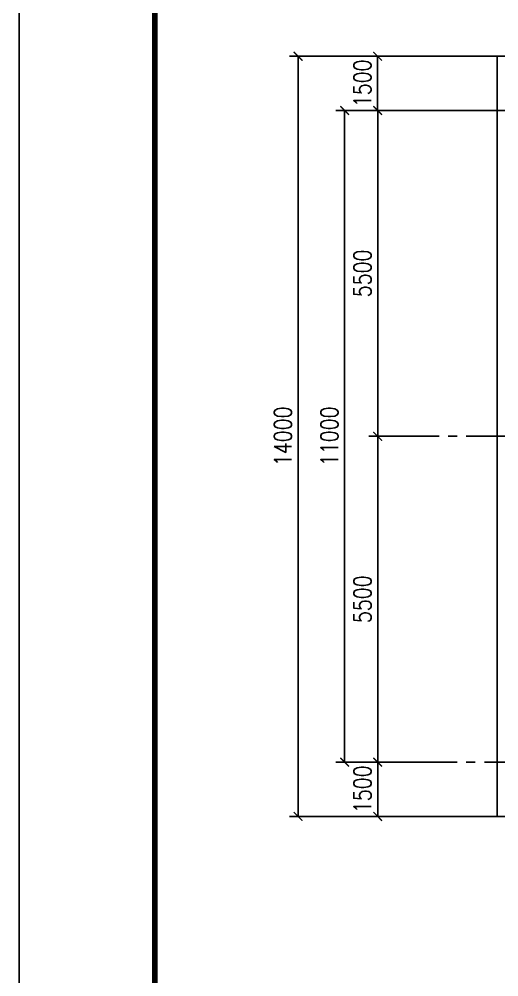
# Model space of a CAD drawing. Extents: x 1427168 to 1936200, y 1176778 to 1377202.
# Drawn here: x 1547701 to 1560957, y 1307018 to 1333474 of the extents above; entities that cross this region are included whole.
import ezdxf

# ---------------------------------------------------------------- set-up
doc = ezdxf.new("R2010")
doc.units = 0
doc.header["$LTSCALE"] = 1000
doc.header["$MEASUREMENT"] = 0
doc.linetypes.add('CENTER', pattern=[2, 1.25, -0.25, 0.25, -0.25])
doc.linetypes.add('DOTE', pattern=[2.42, 2, -0.2, 0.02, -0.2])
doc.layers.get('0').update_dxf_attribs({"linetype": 'CONTINUOUS'})
doc.layers.get('DEFPOINTS').update_dxf_attribs({"linetype": 'CONTINUOUS'})
for name, color, linetype in [('01粗实线层', 7, 'CONTINUOUS'), ('DOTE', 1, 'DOTE'), ('PUB_TITLE', 4, 'CONTINUOUS')]:
    doc.layers.add(name, color=color, linetype=linetype)
doc.styles.add('TH_GBDIM', font='romans.shx', dxfattribs={"width": 0.8, "bigfont": 'gbcbig.shx'})
doc.dimstyles.new('TH_GBDIM', dxfattribs={"dimscale": 120, "dimtxt": 4, "dimasz": 2, "dimexe": 2, "dimexo": 0, "dimgap": 1.5, "dimtad": 1, "dimdec": 0, "dimzin": 0, "dimtxsty": 'TH_GBDIM', "dimblk": 'ARCHTICK', "dimcen": 2.5, "dimclrd": 130, "dimclre": 130, "dimclrt": 3, "dimazin": 3, "dimtfac": 0.714286, "dimtdec": 0, "dimtmove": 0, "dimatfit": 3, "dimtzin": 0})

# ---------------------------------------------------------------- blocks, each defined once
blk = doc.blocks.new('_ARCHTICK')
at = {"color": 0, "linetype": 'BYBLOCK', "const_width": 0.15}
blk.add_lwpolyline([(-0.5, -0.5), (0.5, 0.5)], dxfattribs=at)
blk = doc.blocks.new('*D385')
at = {"layer": '01粗实线层', "color": 130}
for p, q in [((1561157, 1330950), (1556455, 1330950)), ((1556695, 1312950), (1556695, 1330950)), ((1558557, 1312950), (1556455, 1312950))]:
    blk.add_line(p, q, dxfattribs=at)
at = {"layer": 'DEFPOINTS', "color": 0}
for p in [(1556695, 1330950), (1561157, 1330950), (1558557, 1312950)]:
    blk.add_point(p, dxfattribs=at)
at = {"layer": '01粗实线层', "color": 130, "xscale": 240, "yscale": 240, "zscale": 240}
for p, rotation in [((1556695, 1330950), 90), ((1556695, 1312950), 270)]:
    blk.add_blockref('_ARCHTICK', p, dxfattribs=dict(at, rotation=rotation))
at = {"layer": '01粗实线层', "color": 3, "insert": (1556275, 1321950), "char_height": 480, "attachment_point": 5, "rotation": 90, "style": 'TH_GBDIM'}
blk.add_mtext('{11000}{}{}', dxfattribs=at)
blk = doc.blocks.new('*D386')
at = {"layer": '01粗实线层', "color": 130}
for p, q in [((1560907, 1332450), (1557367, 1332450)), ((1557607, 1330950), (1557607, 1332450)), ((1558557, 1330950), (1557367, 1330950))]:
    blk.add_line(p, q, dxfattribs=at)
at = {"layer": 'DEFPOINTS', "color": 0}
for p in [(1557607, 1332450), (1560907, 1332450), (1558557, 1330950)]:
    blk.add_point(p, dxfattribs=at)
at = {"layer": '01粗实线层', "color": 130, "xscale": 240, "yscale": 240, "zscale": 240}
for p, rotation in [((1557607, 1332450), 90), ((1557607, 1330950), 270)]:
    blk.add_blockref('_ARCHTICK', p, dxfattribs=dict(at, rotation=rotation))
at = {"layer": '01粗实线层', "color": 3, "insert": (1557187, 1331700), "char_height": 480, "attachment_point": 5, "rotation": 90, "style": 'TH_GBDIM'}
blk.add_mtext('1500', dxfattribs=at)
blk = doc.blocks.new('*D387')
at = {"layer": '01粗实线层', "color": 130}
for p, q in [((1558557, 1312950), (1557369, 1312950)), ((1557609, 1311450), (1557609, 1312950)), ((1560907, 1311450), (1557369, 1311450))]:
    blk.add_line(p, q, dxfattribs=at)
at = {"layer": 'DEFPOINTS', "color": 0}
for p in [(1557609, 1312950), (1558557, 1312950), (1560907, 1311450)]:
    blk.add_point(p, dxfattribs=at)
at = {"layer": '01粗实线层', "color": 130, "xscale": 240, "yscale": 240, "zscale": 240}
for p, rotation in [((1557609, 1312950), 90), ((1557609, 1311450), 270)]:
    blk.add_blockref('_ARCHTICK', p, dxfattribs=dict(at, rotation=rotation))
at = {"layer": '01粗实线层', "color": 3, "insert": (1557189, 1312200), "char_height": 480, "attachment_point": 5, "rotation": 90, "style": 'TH_GBDIM'}
blk.add_mtext('1500', dxfattribs=at)
blk = doc.blocks.new('*D388')
at = {"layer": '01粗实线层', "color": 130}
for p, q in [((1558557, 1321950), (1557369, 1321950)), ((1557609, 1321950), (1557609, 1312950)), ((1558557, 1312950), (1557369, 1312950))]:
    blk.add_line(p, q, dxfattribs=at)
at = {"layer": 'DEFPOINTS', "color": 0}
for p in [(1558557, 1321950), (1557609, 1312950), (1558557, 1312950)]:
    blk.add_point(p, dxfattribs=at)
at = {"layer": '01粗实线层', "color": 130, "xscale": 240, "yscale": 240, "zscale": 240}
for p, rotation in [((1557609, 1321950), 90), ((1557609, 1312950), 270)]:
    blk.add_blockref('_ARCHTICK', p, dxfattribs=dict(at, rotation=rotation))
at = {"layer": '01粗实线层', "color": 3, "insert": (1557189, 1317450), "char_height": 480, "attachment_point": 5, "rotation": 90, "style": 'TH_GBDIM'}
blk.add_mtext('{5500}{}{}', dxfattribs=at)
blk = doc.blocks.new('*D393')
at = {"color": 130}
for p, q in [((1559256, 1332450), (1555170, 1332450)), ((1555410, 1332450), (1555410, 1311450)), ((1559493, 1311450), (1555170, 1311450))]:
    blk.add_line(p, q, dxfattribs=at)
at = {"layer": 'DEFPOINTS', "color": 0}
for p in [(1559256, 1332450), (1555410, 1311450), (1559493, 1311450)]:
    blk.add_point(p, dxfattribs=at)
at = {"color": 130, "xscale": 240, "yscale": 240, "zscale": 240}
for p, rotation in [((1555410, 1332450), 90), ((1555410, 1311450), 270)]:
    blk.add_blockref('_ARCHTICK', p, dxfattribs=dict(at, rotation=rotation))
at = {"color": 3, "insert": (1554990, 1321950), "char_height": 480, "attachment_point": 5, "rotation": 90, "style": 'TH_GBDIM'}
blk.add_mtext('{14000}{}{}', dxfattribs=at)
blk = doc.blocks.new('*D403')
at = {"layer": '01粗实线层', "color": 130}
for p, q in [((1561157, 1330950), (1557369, 1330950)), ((1557609, 1321950), (1557609, 1330950)), ((1558557, 1321950), (1557369, 1321950))]:
    blk.add_line(p, q, dxfattribs=at)
at = {"layer": 'DEFPOINTS', "color": 0}
for p in [(1557609, 1330950), (1561157, 1330950), (1558557, 1321950)]:
    blk.add_point(p, dxfattribs=at)
at = {"layer": '01粗实线层', "color": 130, "xscale": 240, "yscale": 240, "zscale": 240}
for p, rotation in [((1557609, 1330950), 90), ((1557609, 1321950), 270)]:
    blk.add_blockref('_ARCHTICK', p, dxfattribs=dict(at, rotation=rotation))
at = {"layer": '01粗实线层', "color": 3, "insert": (1557189, 1326450), "char_height": 480, "attachment_point": 5, "rotation": 90, "style": 'TH_GBDIM'}
blk.add_mtext('{5500}{}{}', dxfattribs=at)

msp = doc.modelspace()

# ---------------------------------------------------------------- linework, layer by layer
at = {"layer": '01粗实线层', "color": 0}
for p, q in [((1560907.4, 1332450.3), (1560907.4, 1311450.3)), ((1615907.4, 1332450.3), (1560907.4, 1332450.3)), ((1560907.4, 1311450.3), (1615907.4, 1311450.3))]:
    msp.add_line(p, q, dxfattribs=at)
at = {"layer": 'DOTE', "linetype": 'CENTER'}
for p, q in [((1558057.4, 1321950.3), (1615657.4, 1321950.3)), ((1558557.4, 1312950.3), (1615657.4, 1312950.3))]:
    msp.add_line(p, q, dxfattribs=at)
at = {"layer": 'PUB_TITLE'}
msp.add_lwpolyline([(1547701.5, 1288101.7), (1547701.5, 1377201.7), (1673851.5, 1377201.7), (1673851.5, 1288101.7)], close=True, dxfattribs=at)
at = {"layer": 'PUB_TITLE', "const_width": 150}
msp.add_lwpolyline([(1551451.5, 1289601.7), (1672351.5, 1289601.7), (1672351.5, 1375701.7), (1551451.5, 1375701.7)], close=True, dxfattribs=at)

# ---------------------------------------------------------------- dimensions: what is measured, and where the dimension line sits
dim = msp.add_linear_dim(base=(1555409.6, 1311450.3), p1=(1559256, 1332450.3), p2=(1559492.9, 1311450.3), angle=90, text='{14000}{}{}', dimstyle='TH_GBDIM', override={"dimgap": 1.5, "dimtad": 1, "dimjust": 0, "dimdec": 0, "dimlfac": 1, "dimse1": 0, "dimse2": 0, "dimsd1": 0, "dimsd2": 0})
dim.commit()
dim.dimension.update_dxf_attribs({"geometry": '*D393', "text_midpoint": (1554989.6, 1321950.3)})
at = {"layer": '01粗实线层', "color": 0}
for base, p1, p2, picture, middle in [((1557606.6, 1332450.3), (1558557.4, 1330950.3), (1560907.4, 1332450.3), '*D386', (1557606.6, 1331700.3)), ((1557608.6, 1312950.3), (1560907.4, 1311450.3), (1558557.4, 1312950.3), '*D387', (1557608.6, 1312200.3))]:
    dim = msp.add_linear_dim(base=base, p1=p1, p2=p2, angle=90, dimstyle='TH_GBDIM', dxfattribs=at)
    dim.commit()
    dim.dimension.update_dxf_attribs({"geometry": picture, "text_midpoint": middle, "dimtype": 160})
for base, p1, p2, angle, text, picture, middle in [((1556694.7, 1330950.3), (1558557.4, 1312950.3), (1561157.4, 1330950.3), 90, '{11000}{}{}', '*D385', (1556274.7, 1321950.3)), ((1557608.6, 1330950.3), (1558557.4, 1321950.3), (1561157.4, 1330950.3), 270, '{5500}{}{}', '*D403', (1557188.6, 1326450.3)), ((1557608.6, 1312950.3), (1558557.4, 1321950.3), (1558557.4, 1312950.3), 90, '{5500}{}{}', '*D388', (1557188.6, 1317450.3))]:
    dim = msp.add_linear_dim(base=base, p1=p1, p2=p2, angle=angle, text=text, dimstyle='TH_GBDIM', override={"dimgap": 1.5, "dimtad": 1, "dimjust": 0, "dimdec": 0, "dimlfac": 1, "dimse1": 0, "dimse2": 0, "dimsd1": 0, "dimsd2": 0}, dxfattribs=at)
    dim.commit()
    dim.dimension.update_dxf_attribs({"geometry": picture, "text_midpoint": middle})

doc.saveas('drawing.dxf')
